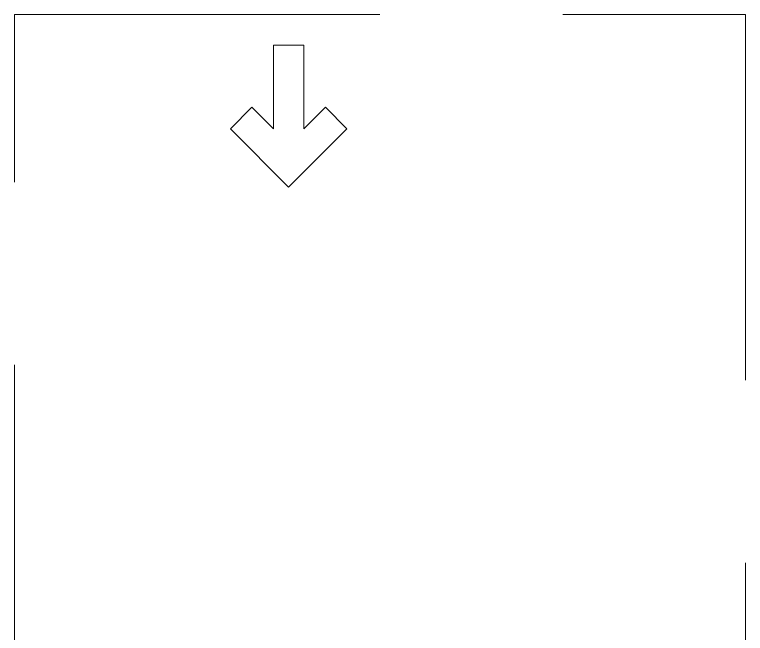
# Model space of a CAD drawing. Header units: inches. Extents: x 6 to 8416, y -388 to 6104.
# Drawn here: x 6291.42 to 6339.42, y 1514.56 to 1555.19 of the extents above; entities that cross this region are included whole.
import ezdxf

# ---------------------------------------------------------------- set-up
doc = ezdxf.new("R2010")
doc.units = ezdxf.units.IN
doc.header["$MEASUREMENT"] = 0
doc.linetypes.add('Hidden 1_16_', pattern=[36, 24, -12])
doc.layers.add('A-GENM', color=13, linetype='Continuous', lineweight=18)

# ---------------------------------------------------------------- blocks, each defined once
blk = doc.blocks.new('GM Door Push Clearance-ICC ADA-AM - GM Door Push Clearance-ICC ADA-AM-5890567-LEVEL 3 - PLAN Copy 1 Copy 1')
at = {"layer": 'A-GENM', "linetype": 'Hidden 1_16_', "lineweight": 9}
for p, q in [((-30, -51.875), (-30, -3.875)), ((-18, -3.875), (18, -3.875)), ((18, -4.875), (18, -51.875)), ((-3.828, -44.375), (0, -40.547)), ((3.828, -44.375), (0, -40.547)), ((-2.414, -45.789), (-3.828, -44.375)), ((-1, -44.375), (-2.414, -45.789)), ((-1, -49.875), (-1, -44.375)), ((1, -44.375), (2.414, -45.789)), ((1, -49.875), (1, -44.375)), ((2.414, -45.789), (3.828, -44.375)), ((1, -49.875), (-1, -49.875)), ((18, -51.875), (-30, -51.875))]:
    blk.add_line(p, q, dxfattribs=at)

msp = doc.modelspace()

# ---------------------------------------------------------------- block references
at = {"layer": 'A-GENM', "linetype": 'Hidden 1_16_', "lineweight": 9, "rotation": 180}
msp.add_blockref('GM Door Push Clearance-ICC ADA-AM - GM Door Push Clearance-ICC ADA-AM-5890567-LEVEL 3 - PLAN Copy 1 Copy 1', (6309.41533733, 1503.31077679), dxfattribs=at)

doc.saveas('drawing.dxf')
